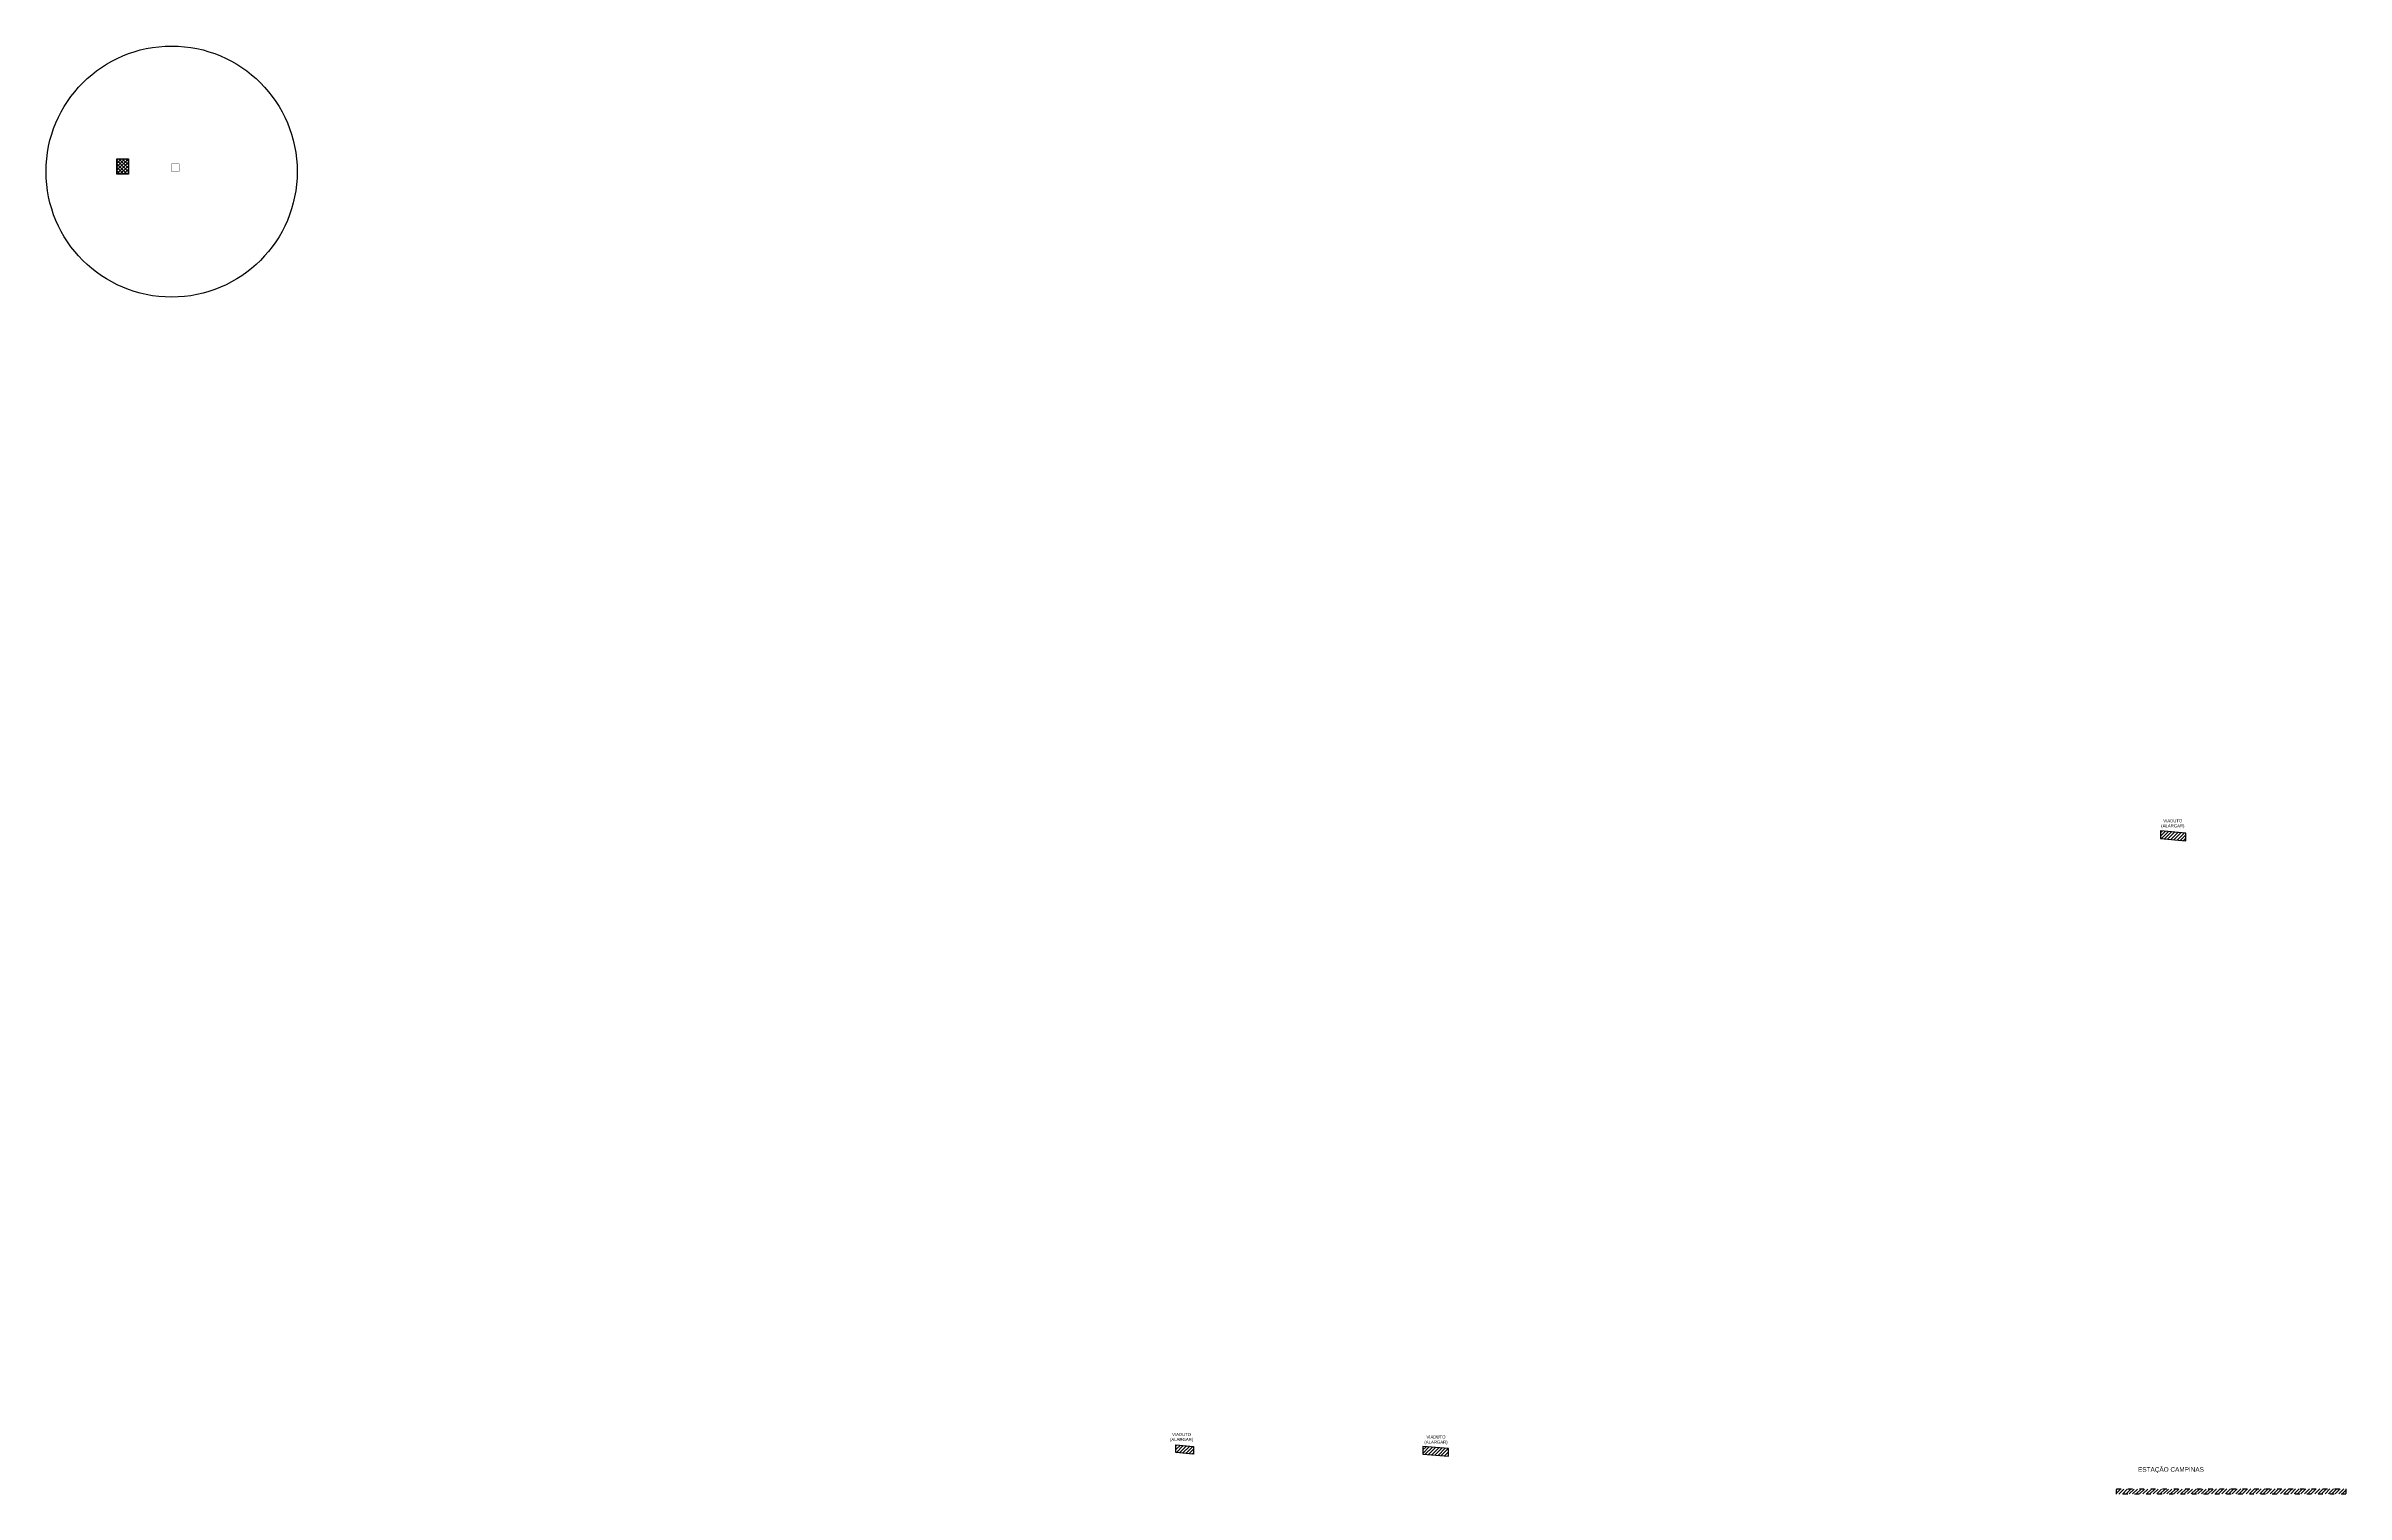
# Model space of a CAD drawing. Header units: metres. Extents: x 286076 to 340267, y 7379330 to 7467005.
# Drawn here: x 337260 to 340267, y 7379330 to 7381224 of the extents above.
import ezdxf

# ---------------------------------------------------------------- set-up
doc = ezdxf.new("R2010")
doc.units = ezdxf.units.M
doc.header["$LTSCALE"] = 10
doc.linetypes.add('ACAD_ISO03W100', pattern=[30, 12, -18])
for name, color, linetype in [('_GALERIA PROJETO', 210, 'Continuous'), ('U-VT-OAE', 130, 'Continuous'), ('U-VT-PERFIL-TXT', 2, 'Continuous'), ('U-VT-PLATAFORMA NOVA', 3, 'Continuous'), ('U-VT-VIADUTO-EXISTENTE', 252, 'Continuous')]:
    doc.layers.add(name, color=color, linetype=linetype)
doc.styles.add('Arial', font='arial.ttf')
doc.styles.get("Standard").update_dxf_attribs({"font": 'arial.ttf'})

# ---------------------------------------------------------------- blocks, each defined once
blk = doc.blocks.new('B-PF-VIADUTO-EXISTENTE')
at = {"layer": 'U-VT-VIADUTO-EXISTENTE'}
h = blk.add_hatch(dxfattribs=at)
h.set_pattern_fill('ANSI37', color=256)
h.paths.add_polyline_path([(-7.5, 70), (-7.5, 90), (7.5, 90), (7.5, 70)])
at = {"layer": 'U-VT-VIADUTO-EXISTENTE', "color": 2}
blk.add_lwpolyline([(-7.5, 70), (-7.5, 90), (7.5, 90), (7.5, 70)], close=True, dxfattribs=at)
blk = doc.blocks.new('GALERIA')
at = {"layer": '_GALERIA PROJETO', "const_width": 0.5}
blk.add_lwpolyline([(-5, -10), (-5, 0), (5, 0), (5, -10)], close=True, dxfattribs=at)

msp = doc.modelspace()

# ---------------------------------------------------------------- hatches: boundary and pattern name
at = {"layer": 'U-VT-OAE'}
h = msp.add_hatch(dxfattribs=at)
h.set_pattern_fill('ANSI31', color=256)
h.paths.add_polyline_path([(340024.5, 7380197.3), (340024.5, 7380187.3), (340057.5, 7380184.3), (340057.5, 7380194.3)])
h = msp.add_hatch(dxfattribs=at)
h.set_pattern_fill('ANSI31', color=256)
h.paths.add_polyline_path([(338760, 7379382.3), (338737.1, 7379384.2), (338737.1, 7379394.2), (338760, 7379392.3)])
h = msp.add_hatch(dxfattribs=at)
h.set_pattern_fill('ANSI31', color=256)
h.paths.add_polyline_path([(339060, 7379392.3), (339060, 7379382.3), (339093.5, 7379379.5), (339093.5, 7379389.5)])
at = {"layer": 'U-VT-PLATAFORMA NOVA', "ltscale": 0.05}
h = msp.add_hatch(dxfattribs=at)
h.set_pattern_fill('ANSI31', color=256)
h.set_pattern_definition([(45, (-0.11, -6.9547), (-2.2450640303, 2.2450640303), [])])
h.paths.add_polyline_path([(340266.9, 7379330.2), (340266.9, 7379336.7), (339966.9, 7379336.6), (339966.9, 7379330.1)])

# ---------------------------------------------------------------- linework, layer by layer
at = {"layer": '_GALERIA PROJETO'}
msp.add_circle((337424.1, 7381059.6), 164.2, dxfattribs=at)
at = {"layer": 'U-VT-OAE'}
msp.add_lwpolyline([(340024.5, 7380197.3), (340024.5, 7380187.3), (340057.5, 7380184.3), (340057.5, 7380194.3), (340024.5, 7380197.3)], dxfattribs=at)
for points in [[(338760, 7379382.3), (338737.1, 7379384.2), (338737.1, 7379394.2), (338760, 7379392.3)], [(339060, 7379392.3), (339060, 7379382.3), (339093.5, 7379379.5), (339093.5, 7379389.5)]]:
    msp.add_lwpolyline(points, close=True, dxfattribs=at)
at = {"layer": 'U-VT-PLATAFORMA NOVA', "linetype": 'ACAD_ISO03W100', "ltscale": 0.05}
msp.add_lwpolyline([(340266.7, 7379330.1), (339966.9, 7379330.1), (339966.9, 7379336.7), (340267, 7379336.8)], close=True, dxfattribs=at)

# ---------------------------------------------------------------- block references
at = {"layer": '_GALERIA PROJETO'}
msp.add_blockref('GALERIA', (337429.1, 7381069.6), dxfattribs=at)
at = {"layer": 'U-VT-OAE'}
msp.add_blockref('B-PF-VIADUTO-EXISTENTE', (337360, 7380986.4), dxfattribs=at)

# ---------------------------------------------------------------- texts
at = {"layer": 'U-VT-OAE', "char_height": 4, "width": 34.766, "attachment_point": 5, "style": 'Arial'}
for insert in [(338744.6, 7379404.1), (339077.2, 7379400.7)]:
    msp.add_mtext('VIADUTO (ALARGAR)', dxfattribs=dict(at, insert=insert))
at = {"layer": 'U-VT-PERFIL-TXT', "ltscale": 0.05}
msp.add_text('ESTAÇÃO CAMPINAS', height=6, dxfattribs=at).set_placement((339995.1, 7379359.2))
at = {"layer": 'U-VT-PERFIL-TXT', "insert": (340040.6, 7380206.6), "char_height": 4, "width": 34.766, "attachment_point": 5, "style": 'Arial'}
msp.add_mtext('VIADUTO (ALARGAR)', dxfattribs=at)

doc.saveas('drawing.dxf')
